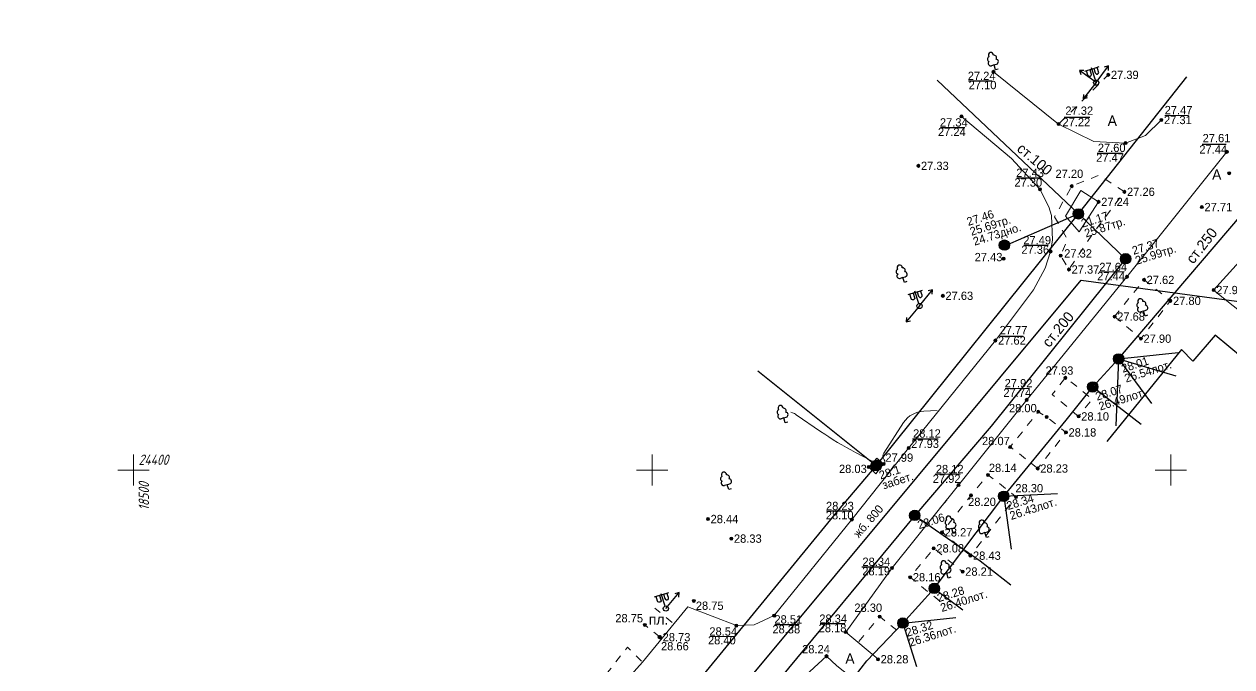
# Model space of a CAD drawing. Header units: metres. Extents: x 17798 to 18902, y 24284 to 24836.
# Drawn here: x 18489.5 to 18605.9, y 24381 to 24443 of the extents above; entities that cross this region are included whole.
import ezdxf

# ---------------------------------------------------------------- set-up
doc = ezdxf.new("R2010")
doc.units = ezdxf.units.M
doc.linetypes.add('g5_01_5x1_5', pattern=[3, 1.5, -1.5])
for name, color, linetype in [('02_Сетка', 7, 'Continuous'), ('03_Здания и строения', 7, 'Continuous'), ('06_Инженерно-технические сооружения', 7, 'Continuous'), ('07_Объекты электропередачи', 7, 'Continuous'), ('10_Границы покрытий и угодий', 7, 'Continuous'), ('13_Растительность', 7, 'Continuous'), ('19_Горизонтали', 7, 'Continuous'), ('30_Канализация', 7, 'Continuous'), ('31_Водопровод', 7, 'Continuous'), ('33_Газопровод', 7, 'Continuous'), ('44_Крышки колодцев', 7, 'Continuous'), ('45_Номера колодцев', 7, 'Continuous'), ('61_Отметки высоты поверхности', 7, 'Continuous')]:
    doc.layers.add(name, color=color, linetype=linetype)
doc.styles.add('LIKE11', font='bm431.shx')
doc.styles.add('LIKE17', font='d431.shx')
doc.styles.add('LIKE32', font='peteri.shx')
doc.styles.add('Line_GUGK', font='bm431.ttf', dxfattribs={"height": 1})
doc.styles.get("Standard").update_dxf_attribs({"font": 'SPDS.shx', "oblique": 15, "height": 2})
doc.linetypes.add('g5_122_g', pattern='A,2,-2,3,-0.6000000238418579,["Г",Line_GUGK,S=2,R=0,X=0,Y=-1],-2.799999952316284,3,-2,8,-2,8,-2,6', length=41.39999997615814)
doc.linetypes.add('g5_122_k', pattern='A,2,-2,3,-0.6000000238418579,["К",Line_GUGK,S=2,R=0,X=0,Y=-1],-3,3,-2,8,-2,8,-2,6', length=41.60000002384186)
doc.linetypes.add('g5_122_kl', pattern='A,2,-2,3,-0.6000000238418579,["Кл",Line_GUGK,S=2,R=0,X=0,Y=-1],-5,3,-2,8,-2,8,-2,6', length=43.60000002384186)
doc.linetypes.add('g5_122_v', pattern='A,2,-2,3,-0.6000000238418579,["В",Line_GUGK,S=2,R=0,X=0,Y=-1],-2.799999952316284,3,-2,8,-2,8,-2,6', length=41.39999997615814)

# ---------------------------------------------------------------- blocks, each defined once
blk = doc.blocks.new('g5_115_1')
at = {"color": 0, "flags": 128}
for points in [[(0, 0), (4, 0)], [(3.293582807424627, -0.503222860631241), (4, -9.796850830579018e-16), (3.293582807424627, 0.5032228606312392)]]:
    blk.add_lwpolyline(points, dxfattribs=at)
blk = doc.blocks.new('g5_388_1')
at = {"color": 0, "flags": 128}
blk.add_lwpolyline([(0, 0.99423149460381), (0.513141325947899, 0.99423149460381, 0.7980424165725708), (0.729456388550349, 1.94501724603264, 0.6363283395767212), (0.462796798938016, 2.81074059364795, 0.5330644249916077), (0, 3.5, 0.5330644249916077), (-0.462796798938011, 2.81074059364795, 0.6363283395767212), (-0.729456388550344, 1.94501724603264, 0.7980424165725708), (-0.513141325947899, 0.99423149460381)], format="xyb", dxfattribs=at)
for points in [[(0, 0.99423149460381), (-0.513141325947899, 0.99423149460381)], [(0.5, 0), (0, 0), (0, 0.99423149460381)]]:
    blk.add_lwpolyline(points, dxfattribs=at)
at = {"style": 'LIKE11', "flags": 8}
for tag, p in [('Описание', (-14.18582778595089, 0.838153843312421)), ('Метрические данные', (1.49018894412265, 0.457040420709325))]:
    blk.add_attdef(tag, p, '', height=2, dxfattribs=at)
blk = doc.blocks.new('g5_117kb')
h = blk.add_hatch(color=255)
h.paths.add_polyline_path([(0.07499999999999994, 0.07500000000000018), (0.9219544457292888, 0.07499999999999996, 0.3674260079860687), (0.07500000000000004, 0.9219544457292888)])
h.paths.add_polyline_path([(-0.07499999999999996, 0.9219544457292888, 0.3674260079860687), (-0.9219544457292888, 0.07500000000000018), (-0.07500000000000005, 0.07500000000000018)])
h.paths.add_polyline_path([(-0.07500000000000008, -0.07499999999999996), (-0.9219544457292888, -0.07499999999999984, 0.3674260079860687), (-0.07500000000000018, -0.9219544457292888)])
h.paths.add_polyline_path([(0.0749999999999998, -0.9219544457292888, 0.3674260079860687), (0.9219544457292888, -0.07499999999999996), (0.07499999999999993, -0.07499999999999996)])
at = {"color": 0, "flags": 128}
for points in [[(-1, 2.220446049250313e-16), (0.9999999999999999, 2.220446049250313e-16)], [(6.123031769111886e-17, 1), (6.123031769111886e-17, -1)]]:
    blk.add_lwpolyline(points, dxfattribs=at)
at = {"color": 0}
blk.add_circle((0, 0), 1, dxfattribs=at)
at = {"style": 'LIKE11', "flags": 8}
for tag, p in [('Номер', (-5.551115123125783e-17, 1.699999988079071)), ('Отметка кольца люка', (6.590375008119238e-16, -2.800000011920929)), ('Отметка земли (возле него)', (6.590375008119238e-16, -4.800000011920929)), ('Верх прокладки', (6.590375008119238e-16, -6.800000011920929)), ('Низ прокладки', (6.590375008119238e-16, -8.800000011920929))]:
    blk.add_attdef(tag, p, '', height=1.600000023841858, dxfattribs=at)
blk = doc.blocks.new('g5_117v')
h = blk.add_hatch(color=255)
h.paths.add_polyline_path([(-0.9219544457292888, 0.07500000000000012), (0.9219544457292888, 0.075, 0.9219544529914856)])
h.paths.add_polyline_path([(0.9219544457292888, -0.07499999999999998), (-0.9219544457292888, -0.07499999999999987, 0.9219544529914856)])
at = {"color": 0}
blk.add_line((-1, 1.224606353822377e-16), (1, 1.224606353822377e-16), dxfattribs=at)
blk.add_circle((0, 0), 1, dxfattribs=at)
at = {"style": 'LIKE11', "flags": 8}
for tag, p in [('Номер', (0, 1.699999988079071)), ('Отметка кольца люка', (7.145486520431816e-16, -2.800000011920929)), ('Отметка земли (возле него)', (7.145486520431816e-16, -4.800000011920929)), ('Верх прокладки', (7.145486520431816e-16, -6.800000011920929)), ('Низ прокладки', (7.145486520431816e-16, -8.800000011920929))]:
    blk.add_attdef(tag, p, '', height=1.600000023841858, dxfattribs=at)
blk = doc.blocks.new('g5_110_1e')
h = blk.add_hatch(color=255)
edge = h.paths.add_edge_path()
edge.add_arc((0, 0), 0.425000011920929, 0, 360.0000100179126)
at = {"color": 0}
for p, q in [((9.18454765366783e-17, 2.75), (-1.5, 2.75)), ((3.061515884555943e-17, 0.5), (3.061515884555943e-17, 3)), ((-3.061515884555943e-17, 2.75), (1.5, 2.75))]:
    blk.add_line(p, q, dxfattribs=at)
at = {"color": 0, "flags": 128}
for points in [[(-0.3999999999999999, 2.75), (-0.3999999999999999, 1.864005494464025, -1.040015697479248), (-1.1, 1.864005494464025), (-1.1, 2.75)], [(0.4, 2.75), (0.4, 1.864005494464025, 1.040015697479248), (1.1, 1.864005494464025), (1.1, 2.75)]]:
    blk.add_lwpolyline(points, format="xyb", dxfattribs=at)
at = {"color": 0}
blk.add_circle((0, 0), 0.5, dxfattribs=at)
blk = doc.blocks.new('g5_012')
at = {"color": 92, "linetype": 'ByBlock', "lineweight": -2}
for p, q in [((0, -3), (0, 3)), ((-3, 0), (3, 0))]:
    blk.add_line(p, q, dxfattribs=at)
blk = doc.blocks.new('g5_330')
at = {"linetype": 'ByBlock', "lineweight": -2}
blk.add_hatch(color=0, dxfattribs=at).paths.add_polyline_path([(-0.3, 0, 1), (0.3, 0, 1)])
at = {"color": 0, "linetype": 'ByBlock', "lineweight": -2}
blk.add_circle((0, 0), 0.3, dxfattribs=at)
at = {"color": 0, "linetype": 'ByBlock', "lineweight": 15, "flags": 12}
for tag, p in [('number', (-7.619999885559082, -0.800000011920929)), ('z', (0.5, -0.800000011920929))]:
    blk.add_attdef(tag, p, '', height=1.600000023841858, dxfattribs=at)

msp = doc.modelspace()

# ---------------------------------------------------------------- linework, layer by layer
at = {"layer": '03_Здания и строения', "color": 7, "linetype": 'Continuous', "lineweight": 20, "ltscale": 0.5, "flags": 128}
msp.add_lwpolyline([(18611.28205371073, 24425.24664515294), (18604.12199998071, 24417.35999983586), (18615.79698062113, 24408.02927607335), (18628.27202296427, 24423.36076194085)], dxfattribs=at)
at = {"layer": '06_Инженерно-технические сооружения', "color": 7, "linetype": 'Continuous', "lineweight": 20, "ltscale": 0.5, "flags": 128}
for points in [[(18591.16, 24422.974), (18593.03199997902, 24425.856999897), (18591.31800000727, 24426.95099999809), (18589.83080891132, 24424.47220113182), (18591.16, 24422.974)], [(18570.878, 24400.292), (18571.65100000191, 24401.15999997091), (18572.31299994278, 24400.59399998617), (18571.56899998474, 24399.63499999476), (18570.878, 24400.292)]]:
    msp.add_lwpolyline(points, dxfattribs=at)
at = {"layer": '10_Границы покрытий и угодий', "color": 7, "linetype": 'Continuous', "lineweight": 20, "ltscale": 0.5, "flags": 128}
for points in [[(18582.904, 24438.39), (18589.18099995041, 24433.36399997711), (18592.56099958801, 24431.69200004578), (18595.63100023651, 24431.52899993896), (18597.56500025177, 24432.24599994659), (18599.09000082397, 24433.75199998856)], [(18579.815, 24434.098), (18584.65099996567, 24430.0450000267), (18587.38000005722, 24427.07299990463), (18588.25200027466, 24425.38299984741), (18588.48599952698, 24424.53799958039), (18588.5870003128, 24422.15000004578), (18588.39400047302, 24421.06699986267), (18587.88799995422, 24419.46900028992), (18586.75199979782, 24417.36400074768), (18583.08899992943, 24412.49300045777), (18574.72200006485, 24402.12699932862), (18569.2540001297, 24395.22999996948), (18561.75800079346, 24385.96799893189), (18559.83500045776, 24385.0859989624), (18558.11700004578, 24385.00600094605), (18553.43900054932, 24386.82899899292), (18549.07999938965, 24381.49200100708), (18547.97899955749, 24380.25000042725), (18548.30700057983, 24378.65900082398), (18547.91999954224, 24375.29999966431), (18546.72699874878, 24373.12300152588), (18532.66499847412, 24355.97699780274)], [(18571.775, 24381.765), (18568.66600003243, 24384.39200009346), (18573.12200000286, 24390.56700004578), (18579.532999897, 24398.55399955749), (18586.11100044251, 24406.76999916077), (18595.77000083923, 24418.62699951172), (18605.40899887085, 24430.68000091553)], [(18549.124, 24350.54), (18547.81199996376, 24352.14899996758), (18547.09000008011, 24354.08399991036), (18547.29199998283, 24356.19000009537), (18548.26200001144, 24358.56200031281), (18549.67999999428, 24360.84200004578), (18555.87800018692, 24368.68299964905), (18560.21299974823, 24374.25199989319), (18563.97100012207, 24379.01999954224), (18565.20700018311, 24380.57499984741), (18566.80199949646, 24382.05700019837), (18567.80000059509, 24381.11600021362), (18569.47300093079, 24379.80300048828)]]:
    msp.add_lwpolyline(points, dxfattribs=at)
at = {"layer": '10_Границы покрытий и угодий', "color": 7, "linetype": 'g5_01_5x1_5', "lineweight": 20, "ltscale": 0.5, "flags": 128}
for points in [[(18589.296, 24433.461), (18593.96999978638, 24438.10199979401)], [(18588.781, 24424.417), (18590.02600000477, 24422.26999992561), (18589.37300000763, 24420.67300004196), (18590.17900000191, 24419.3370000763), (18592.51899991608, 24422.84900004101), (18595.52599988556, 24426.82800001335), (18593.10200009918, 24428.44800013733), (18590.44700000858, 24427.37600011063), (18588.781, 24424.417)], [(18594.576, 24414.801), (18597.11200001335, 24412.67099988556), (18599.95799996948, 24416.31700003242), (18597.41199996567, 24418.33799994087), (18594.576, 24414.801)], [(18591.109, 24405.177), (18589.3550000515, 24406.65399999809), (18588.55799988174, 24407.27599997711), (18589.82900002861, 24408.88899989319), (18590.75700000191, 24408.21600003433), (18592.42499998474, 24406.84999997807), (18591.109, 24405.177)], [(18587.162, 24400.155), (18585.17000001621, 24401.73399999618), (18584.51000004959, 24402.22099998474), (18587.2160000014, 24405.62299993515), (18588.037, 24405.12600019455), (18589.88500004959, 24403.63400009155), (18587.162, 24400.155)], [(18580.677, 24391.751), (18577.94499988747, 24394.001), (18580.73499999833, 24397.56299979782), (18582.36799998474, 24399.53300006485), (18583.28299994659, 24398.85600001907), (18585.06799979401, 24397.41099984741), (18580.677, 24391.751)], [(18577.721, 24387.358), (18574.87500004387, 24389.67199989128), (18577.14399997807, 24392.45600004959), (18579.92700008965, 24390.21600004005)], [(18551.92756549403, 24385.31101373217), (18550.25300268218, 24386.69288126013)], [(18569.934, 24383.472), (18571.934, 24385.87200009537), (18573.64400003815, 24384.51999997807)], [(18550.759, 24383.893), (18549.29800003433, 24385.07599996853)], [(18548.98, 24381.574), (18547.62336264133, 24382.9407151928), (18545.69483302116, 24380.48169946575), (18545.93935678482, 24379.94374704266), (18546.159428339, 24378.10981857681), (18546.08557889938, 24376.57384645844), (18544.98500011444, 24373.66099989319), (18545.13799999237, 24373.28500044251)]]:
    msp.add_lwpolyline(points, dxfattribs=at)
at = {"layer": '19_Горизонтали', "color": 42, "linetype": 'Continuous', "lineweight": 20, "ltscale": 0.5, "elevation": 28, "flags": 128}
msp.add_lwpolyline([(18577.46205636834, 24405.74698964153), (18576.19731637811, 24405.69384709392, 0.2422675490379333), (18574.24092227881, 24404.58051306989), (18572.31759813204, 24401.63237491803, 0.312764972448349), (18572.33411142205, 24401.04698887859), (18572.3742716857, 24400.99242027528, -0.3753914535045624), (18572.33791086053, 24400.5593980888), (18572.21621886409, 24400.44168131649, -0.8323720097541809), (18572.18098947381, 24400.46680775677), (18572.18098947381, 24400.46680775677, 0.3515192270278931), (18572.13695691515, 24400.64755115411), (18571.79471312056, 24400.9108598725, 0.3341336846351624), (18571.4858295617, 24400.91420689617), (18571.4858295617, 24400.91420689617, -0.2865322530269623), (18571.15888644087, 24400.88931307747), (18569.5886432824, 24401.71102849041, -0.03002443537116051), (18566.22736141682, 24403.73570650925), (18563.89037435317, 24405.34201103691, 0.03674092143774033), (18563.71759530877, 24405.44295064007), (18563.71759530877, 24405.44295064007, 0.03619726374745369), (18563.53196894361, 24405.51772099418), (18563.36217233514, 24405.57221547161)], format="xyb", dxfattribs=at)
for points in [[(18573.3774311242, 24400.49492207561), (18572.44630929803, 24399.25657216106)], [(18578.4067279992, 24397.10129872356), (18577.74553415155, 24396.32714406048)]]:
    msp.add_lwpolyline(points, dxfattribs=at)
at = {"layer": '30_Канализация', "color": 42, "linetype": 'g5_122_kl', "lineweight": 30, "ltscale": 0.5, "flags": 128}
msp.add_lwpolyline([(17981.176, 24764.182), (17973.76000011063, 24619.6879967041), (18068.14867913818, 24564.86696704102), (18224.58759057617, 24482.32741625977), (18357.92499291992, 24375.33501513672), (18432.45169580078, 24314.74266894531), (18453.23700463867, 24297.96999438477), (18504.48727929687, 24313.98333056641), (18591.35513818359, 24418.31029589844), (18643.87698876953, 24411.19551928711), (18665.86996972656, 24407.07601245117), (18685.74106347656, 24402.10665209961)], dxfattribs=at)
at = {"layer": '30_Канализация', "color": 12, "linetype": 'g5_122_k', "lineweight": 30, "ltscale": 0.5, "flags": 128}
for points in [[(18594.96, 24410.714), (18606.9900617218, 24424.83685995483), (18609.79056163788, 24428.26247145081)], [(18591.08213514549, 24424.70071902136), (18584.02599996788, 24421.62099995474)], [(18594.96, 24410.714), (18600.71394105911, 24411.32194657469)], [(18532.59, 24335.066), (18550.09240135193, 24355.87610818481), (18554.64999946594, 24361.61300088501), (18556.89100059509, 24364.32399942016), (18564.31800064087, 24373.45599938965), (18566.33100112915, 24375.95499993896), (18570.68357833862, 24381.60570336914), (18574.17499908447, 24385.25399972534), (18577.20000061035, 24388.59800149536), (18583.88999923706, 24397.47400094604), (18589.91201385498, 24404.80046655273), (18592.46599945068, 24408.018003479), (18594.95999893188, 24410.71400262451), (18594.69411453247, 24404.27068902588)], [(18594.96, 24410.714), (18598.12597914696, 24406.40856911087)], [(18594.96, 24410.714), (18600.47014757156, 24409.07154466057)], [(18592.466, 24408.018), (18597.15080491638, 24404.43946754265)], [(18583.89, 24397.474), (18589.06674160004, 24397.73418077135)], [(18583.89, 24397.474), (18584.62219817877, 24392.37072327041)], [(18577.2, 24388.598), (18579.93594474793, 24386.51863641548)], [(18574.175, 24385.254), (18579.27957754135, 24385.77787911081)], [(18574.175, 24385.254), (18575.47264771461, 24381.0707886734)]]:
    msp.add_lwpolyline(points, dxfattribs=at)
at = {"layer": '31_Водопровод', "color": 94, "linetype": 'g5_122_v', "lineweight": 30, "ltscale": 0.5, "flags": 128}
for points in [[(18591.08213514549, 24424.70071902136), (18601.52844518883, 24437.90307631354)], [(18571.598, 24400.426), (18591.08213467407, 24424.70071923828), (18577.47970623779, 24437.59190881348)], [(18591.08213514549, 24424.70071902136), (18595.64424366218, 24420.38014378409)], [(18595.64424378614, 24420.38014362834), (18582.69193131665, 24404.22726009868), (18575.30799920301, 24395.63100002788), (18581.60411030988, 24391.2519183018), (18584.56726605634, 24388.92452763102)], [(18428.2943478923, 24302.06246215947), (18495.56561864426, 24315.45744640477), (18501.61114324143, 24316.99846298344), (18513.25932134201, 24328.98528511174), (18520.22187627365, 24338.27633697636), (18551.00885594894, 24375.4385302747), (18567.96002782394, 24396.12370330937), (18571.59799779465, 24400.42600280888), (18560.18155492355, 24409.525169679)], [(18575.308, 24395.631), (18561.61316719818, 24379.03109307861), (18540.01600018311, 24353.09699960327), (18532.98930493164, 24344.15819879151), (18531.67162075806, 24345.64749475098), (18515.28099957275, 24327.08999963379)]]:
    msp.add_lwpolyline(points, dxfattribs=at)
at = {"layer": '33_Газопровод', "color": 132, "linetype": 'g5_122_g', "lineweight": 30, "ltscale": 0.5, "flags": 128}
msp.add_lwpolyline([(18619.94077180154, 24400.3172624658), (18609.55387089975, 24408.62144261106), (18604.26696465738, 24413.00049668058), (18602.13084100015, 24410.49055081113), (18601.01952050455, 24411.63543205961), (18593.82124398477, 24402.75292592748)], dxfattribs=at)
at = {"layer": '61_Отметки высоты поверхности', "flags": 128}
for points in [[(18580.50589266615, 24437.53469896509), (18582.78916294738, 24437.51484444091)], [(18599.42246121739, 24434.18647374992), (18601.71565876071, 24434.20136464306)], [(18577.80512586248, 24433.02854924704), (18580.12810519208, 24433.03599469361)], [(18589.71103836032, 24434.03294918112), (18592.19947205812, 24434.03294918112)], [(18603.02974880215, 24431.43283304108), (18605.33287360756, 24431.43283304108)], [(18592.89034574039, 24430.55100466482), (18595.34299993107, 24430.55969101915)], [(18585.15111805891, 24428.15976410928), (18587.50387917479, 24428.17465500242)], [(18585.82233808894, 24421.67821626193), (18588.16346569456, 24421.66984013454)], [(18593.1040627393, 24419.11202073523), (18595.48660564145, 24419.13187525941)], [(18583.52864169312, 24412.91528698697), (18585.76227566388, 24412.90535972488)], [(18584.03883431259, 24407.87867218066), (18586.38810537537, 24407.8853032815)], [(18575.11095091432, 24403.00023609093), (18577.56794828217, 24403.00023609093)], [(18577.29459238815, 24399.62806350401), (18579.69435288549, 24399.61549931293)], [(18566.79905915391, 24396.07464880632), (18569.22255201219, 24396.06906472139)], [(18570.22399330048, 24390.66348284396), (18572.71589119911, 24390.65929478027)], [(18561.82697800536, 24385.10166446643), (18564.15740278152, 24385.11655535957)], [(18566.20008561629, 24385.20889659993), (18568.58262851844, 24385.20889659993)], [(18555.61020950988, 24383.97264223727), (18557.94063428604, 24383.98753313041)]]:
    msp.add_lwpolyline(points, dxfattribs=at)

# ---------------------------------------------------------------- block references
at = {"layer": '02_Сетка', "color": 92, "linetype": 'Continuous', "lineweight": 15, "ltscale": 0.5, "xscale": 0.5, "yscale": 0.5}
for p in [(18500, 24400), (18550, 24400), (18600, 24400)]:
    msp.add_blockref('g5_012', p, dxfattribs=at)
at = {"layer": '07_Объекты электропередачи', "color": 7, "linetype": 'Continuous', "lineweight": 20, "xscale": 0.5, "yscale": 0.5, "zscale": 0.5}
for name, p, rotation in [('g5_110_1e', (18592.801, 24437.354, 27.322), 17.69727627159691), ('g5_115_1', (18592.801, 24437.354, 27.322), 53.54642571537928), ('g5_115_1', (18592.801, 24437.354, 27.322), 143.9248446055383), ('g5_115_1', (18592.80099987793, 24437.35399984741, 27.32200000309944), 231.666137702439), ('g5_110_1e', (18575.773, 24415.819, 27.644), 17.69727627159691), ('g5_115_1', (18575.773, 24415.819, 27.644), 51.66612586329354), ('g5_115_1', (18575.773, 24415.819, 27.644), 230.0217013578668), ('g5_110_1e', (18551.322, 24386.657, 28.597), 17.69727627159691), ('g5_115_1', (18551.32199978638, 24386.65699934387, 28.5970000090599), 50.02171000928878)]:
    msp.add_blockref(name, p, dxfattribs=dict(at, rotation=rotation))
at = {"layer": '13_Растительность', "color": 92, "linetype": 'Continuous', "lineweight": 20, "xscale": 0.5, "yscale": 0.5, "zscale": 0.5, "rotation": 17.69727627159691}
for p in [(18583.108, 24438.583, 27.291), (18574.312, 24418.089, 27.61), (18597.51, 24414.85, 27.735), (18562.833, 24404.55, 28.029), (18557.378, 24398.121, 28.342), (18579.03, 24393.897, 28.265), (18582.232, 24393.502, 28.156), (18578.547, 24389.588, 28.21)]:
    msp.add_blockref('g5_388_1', p, dxfattribs=at)
at = {"layer": '44_Крышки колодцев', "color": 7, "linetype": 'Continuous', "lineweight": 20, "xscale": 0.5, "yscale": 0.5, "zscale": 0.5, "rotation": 17.69727627159691}
for name, p in [('g5_117v', (18591.08213514549, 24424.70071902136, 21.17)), ('g5_117kb', (18583.958, 24421.686, 27.46)), ('g5_117v', (18595.64424378614, 24420.38014362834, 27.37)), ('g5_117kb', (18594.96, 24410.714, 28.01)), ('g5_117kb', (18592.466, 24408.018, 28.067)), ('g5_117v', (18571.598, 24400.426, 28.101)), ('g5_117kb', (18583.89, 24397.474, 28.34)), ('g5_117v', (18575.308, 24395.631, 28.061)), ('g5_117kb', (18577.2, 24388.598, 28.285)), ('g5_117kb', (18574.175, 24385.254, 28.323))]:
    msp.add_blockref(name, p, dxfattribs=at)
at = {"layer": '61_Отметки высоты поверхности', "color": 7, "linetype": 'Continuous', "lineweight": 20, "xscale": 0.5, "yscale": 0.5, "zscale": 0.5}
for p in [(18582.904, 24438.39, 27.105), (18593.97, 24438.102, 27.392), (18579.815, 24434.098, 27.244), (18589.181, 24433.364, 27.223), (18599.09, 24433.752, 27.313), (18595.631, 24431.529, 27.471), (18605.409, 24430.68, 27.439), (18575.661, 24429.33, 27.326), (18605.617, 24428.617, 27.688), (18587.38, 24427.073, 27.297), (18590.447, 24427.376, 27.202), (18595.526, 24426.828, 27.264), (18593.032, 24425.857, 27.24), (18602.991, 24425.355, 27.706), (18583.877, 24420.373, 27.431), (18588.394, 24421.067, 27.36), (18589.373, 24420.673, 27.317), (18590.179, 24419.337, 27.371), (18595.77, 24418.627, 27.445), (18597.412, 24418.338, 27.617), (18578.02, 24416.804, 27.631), (18604.122, 24417.36, 27.927), (18599.958, 24416.317, 27.798), (18594.576, 24414.801, 27.685), (18583.089, 24412.493, 27.618), (18597.112, 24412.671, 27.901), (18589.829, 24408.889, 27.934), (18586.111, 24406.77, 27.735), (18587.216, 24405.623, 27.999), (18588.037, 24405.126, 28.064), (18591.109, 24405.177, 28.103), (18589.885, 24403.634, 28.177), (18574.722, 24402.127, 27.928), (18584.51, 24402.221, 28.068), (18570.878, 24400.292, 28.031), (18572.313, 24400.594, 27.987), (18582.368, 24399.533, 28.139), (18587.162, 24400.155, 28.227), (18579.533, 24398.554, 27.925), (18580.735, 24397.563, 28.197), (18585.068, 24397.411, 28.303), (18555.383, 24395.283, 28.435), (18569.254, 24395.23, 28.101), (18557.634, 24393.395, 28.327), (18577.945, 24394.001, 28.269), (18577.144, 24392.456, 28.075), (18580.677, 24391.751, 28.427), (18573.122, 24390.567, 28.194), (18579.927, 24390.216, 28.208), (18574.875, 24389.672, 28.155), (18554.019, 24387.387, 28.442), (18561.758, 24385.968, 28.38), (18571.934, 24385.872, 28.302), (18549.298, 24385.076, 28.747), (18558.117, 24385.006, 28.399), (18568.666, 24384.392, 28.18), (18550.713, 24383.894, 28.656), (18550.759, 24383.893, 28.726), (18566.802, 24382.057, 28.242), (18571.775, 24381.765, 28.275)]:
    msp.add_blockref('g5_330', p, dxfattribs=at)

# ---------------------------------------------------------------- texts
at = {"layer": '02_Сетка', "color": 3, "linetype": 'Continuous', "lineweight": 15, "oblique": 15.00000041741303}
msp.add_text('24400', height=1, dxfattribs=at).set_placement((18500.5, 24400.5))
msp.add_text('18500', height=1, rotation=90.00000250447816, dxfattribs=at).set_placement((18501.50000014753, 24396.12500004371))
at = {"layer": '10_Границы покрытий и угодий', "color": 7, "linetype": 'Continuous', "lineweight": 15, "style": 'LIKE11'}
for s, p in [('А', (18593.91040068649, 24433.18363789539)), ('А', (18603.97753645686, 24427.99007295018)), ('пл.', (18549.68409209598, 24385.10858299373)), ('А', (18568.6232175416, 24381.33056973495))]:
    msp.add_text(s, height=1, dxfattribs=at).set_placement(p)
at = {"layer": '30_Канализация', "color": 12, "linetype": 'Continuous', "lineweight": 15, "style": 'LIKE32'}
msp.add_text('ст.250', height=1, rotation=51.91185899415768, dxfattribs=at).set_placement((18602.16056524296, 24419.80145656193))
at = {"layer": '30_Канализация', "color": 42, "linetype": 'Continuous', "lineweight": 20, "style": 'LIKE11'}
msp.add_text('жб. 800', height=0.800000011920929, rotation=49.03958686324889, dxfattribs=at).set_placement((18569.91980453211, 24393.4137347016, 12.16405355087244))
at = {"layer": '31_Водопровод', "color": 94, "linetype": 'Continuous', "lineweight": 15, "style": 'LIKE32'}
for s, rotation, p in [('ст.100', 319.9352404976418, (18585.07606699496, 24430.839991311)), ('ст.200', 50.72598789008173, (18588.27552198799, 24411.74908225439))]:
    msp.add_text(s, height=1, rotation=rotation, dxfattribs=at).set_placement(p)
at = {"layer": '45_Номера колодцев', "color": 7, "linetype": 'Continuous', "lineweight": 15, "ltscale": 0.5, "style": 'LIKE17'}
for s, p in [('27.46', (18580.47822177878, 24423.53160254886)), ('21.17', (18591.50771802941, 24423.36697270905)), ('25.69тр.', (18580.78220955171, 24422.57892661555)), ('25.87тр.', (18591.81170580234, 24422.41429677574)), ('24.73дно.', (18581.08619732465, 24421.62625068224)), ('27.37', (18596.4127865228, 24420.7421250107)), ('25.99тр.', (18596.71677429573, 24419.78944907739)), ('28.01', (18595.38558288392, 24409.38025368769)), ('26.54лот.', (18595.68957065685, 24408.42757775438)), ('28.07', (18592.89158288392, 24406.68425368769)), ('26.49лот.', (18593.19557065685, 24405.73157775438)), ('28.1', (18572.02358288392, 24399.09225368769)), ('забет.', (18572.32757065685, 24398.13957775438)), ('28.34', (18584.31558288392, 24396.14025368769)), ('26.43лот.', (18584.61957065685, 24395.18757775438)), ('28.06', (18575.73358288392, 24394.29725368769)), ('28.28', (18577.62558288392, 24387.26425368769)), ('26.40лот.', (18577.92957065685, 24386.31157775438)), ('28.32', (18574.60058288392, 24383.92025368769)), ('26.36лот.', (18574.90457065685, 24382.96757775438))]:
    msp.add_text(s, height=0.800000011920929, rotation=17.69727627159691, dxfattribs=at).set_placement(p)
at = {"layer": '61_Отметки высоты поверхности', "color": 7, "linetype": 'Continuous', "lineweight": 15, "ltscale": 0.5, "style": 'LIKE17'}
for s, p in [('27.24', (18580.42206245293, 24437.60418979973)), ('27.39', (18594.22, 24437.70199999404)), ('27.10', (18580.51030478264, 24436.72176650264)), ('27.32', (18589.83425827705, 24434.24933003412)), ('27.31', (18599.34, 24433.35199999404)), ('27.47', (18599.40674305241, 24434.30477362319)), ('27.24', (18577.54843905961, 24432.20146523363)), ('27.34', (18577.73811684336, 24433.11789460587)), ('27.22', (18589.55220216684, 24433.15052588403)), ('27.61', (18603.06343523492, 24431.60456088743)), ('27.60', (18592.95709399323, 24430.66765522014)), ('27.44', (18602.74576284796, 24430.51918023201)), ('27.33', (18575.911, 24428.92999999404)), ('27.47', (18592.80162083545, 24429.72580100339)), ('27.43', (18585.09155448636, 24428.25655491468)), ('27.20', (18588.87812582432, 24428.16637570985)), ('27.30', (18584.92030921526, 24427.32587409353)), ('27.26', (18595.776, 24426.42799999404)), ('27.24', (18593.282, 24425.45699999404)), ('27.71', (18603.241, 24424.95499999404)), ('27.49', (18585.77487336707, 24421.76430423788)), ('27.36', (18585.5875063047, 24420.84899979906)), ('27.43', (18581.08812513149, 24420.13585110039)), ('27.32', (18589.71805310741, 24420.49314743466)), ('27.37', (18590.429, 24418.93699999404)), ('27.44', (18592.89559023537, 24418.29688221453)), ('27.64', (18593.10416692612, 24419.18466562084)), ('27.62', (18597.662, 24417.93799999404)), ('27.63', (18578.27, 24416.40399999404)), ('27.80', (18600.208, 24415.91699999404)), ('27.93', (18604.372, 24416.95999999404)), ('27.68', (18594.826, 24414.40099999404)), ('27.77', (18583.49775687771, 24413.097286792)), ('27.62', (18583.339, 24412.09299999404)), ('27.90', (18597.362, 24412.27099999404)), ('27.93', (18587.92434918416, 24409.19772409773)), ('27.92', (18583.98024019922, 24407.97794480157)), ('27.74', (18583.85684813722, 24407.05994470945)), ('28.00', (18584.39465599579, 24405.57390575767)), ('28.10', (18591.359, 24404.77699999404)), ('28.12', (18575.14997549408, 24403.13382893992)), ('28.18', (18590.135, 24403.23399999404)), ('27.93', (18574.97196924503, 24402.13408247339)), ('28.07', (18581.79696767842, 24402.40362372503)), ('27.99', (18572.48366718443, 24400.8036046619)), ('28.03', (18568.00978106817, 24399.71822400648)), ('28.12', (18577.34360824472, 24399.70112194847)), ('28.14', (18582.45584374024, 24399.81518205356)), ('28.23', (18587.412, 24399.75499999404)), ('27.92', (18577.04959042828, 24398.7713516054)), ('28.30', (18585.01158329543, 24397.85465251196)), ('28.23', (18566.75929840104, 24396.14258850627)), ('28.20', (18580.45568426683, 24396.54433303234)), ('28.10', (18566.73763421971, 24395.24820423713)), ('28.44', (18555.633, 24394.88299999404)), ('28.33', (18557.884, 24392.99499999404)), ('28.27', (18578.195, 24393.60099999404)), ('28.08', (18577.394, 24392.05599999404)), ('28.34', (18570.26907961582, 24390.76358273674)), ('28.43', (18580.927, 24391.35099999404)), ('28.19', (18570.25923458469, 24389.85149919568)), ('28.16', (18575.125, 24389.27199999404)), ('28.21', (18580.177, 24389.81599999404)), ('28.75', (18554.21115782651, 24386.52809233201)), ('28.30', (18569.49168792614, 24386.33361862736)), ('28.75', (18546.44650334881, 24385.32059800069)), ('28.51', (18561.78485305285, 24385.20595293894)), ('28.34', (18566.11125770228, 24385.27957739611)), ('28.73', (18551.009, 24383.49299999404)), ('28.54', (18555.51553042069, 24384.04270982231)), ('28.38', (18561.59105499212, 24384.25760139786)), ('28.18', (18566.05219800814, 24384.37137067338)), ('28.66', (18550.85267573287, 24382.62286184704)), ('28.40', (18555.38005876153, 24383.19787973603)), ('28.24', (18564.45466912971, 24382.33334393789)), ('28.28', (18572.025, 24381.36499999404))]:
    msp.add_text(s, height=0.800000011920929, dxfattribs=at).set_placement(p)

doc.saveas('drawing.dxf')
